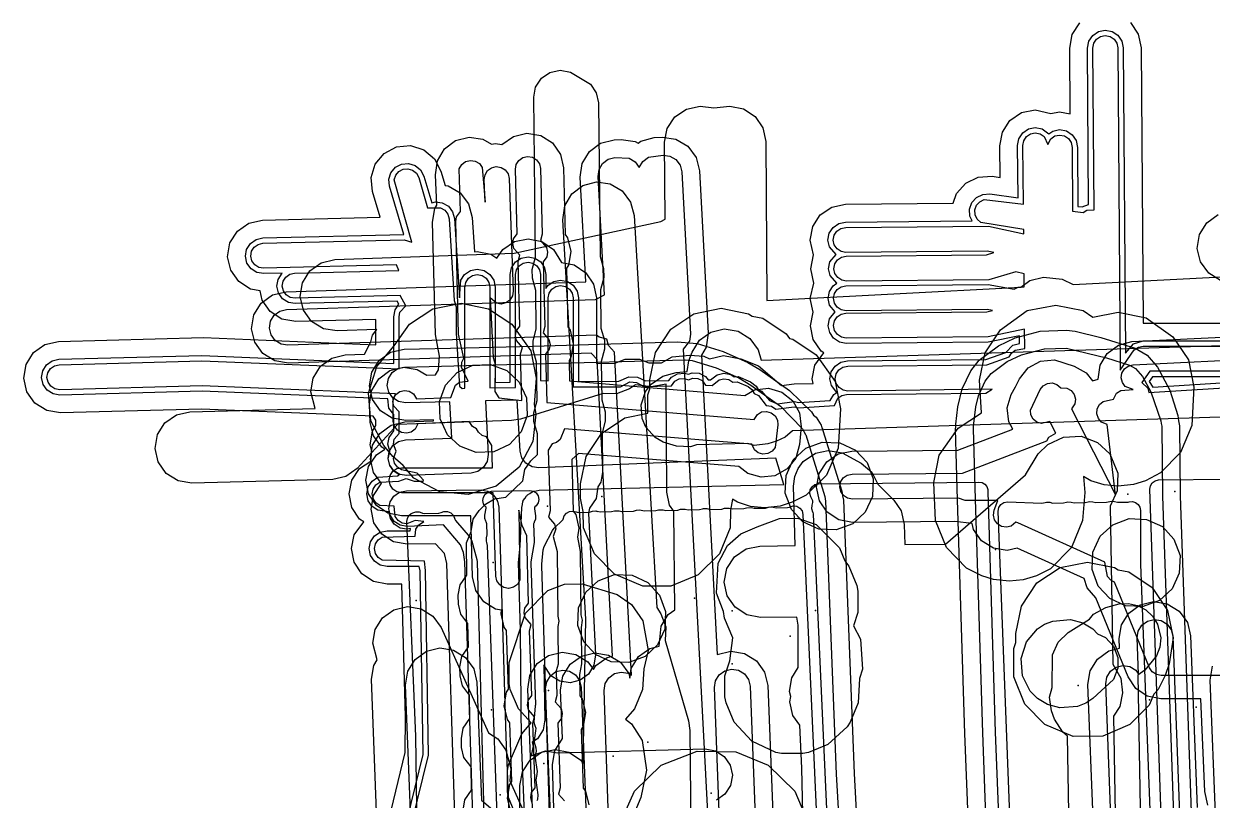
# Model space of a CAD drawing. Header units: metres. Extents: x 17722 to 17999, y 13535 to 15917.
# Drawn here: x 17744.7 to 17811.3, y 15079 to 15122.5 of the extents above; entities that cross this region are included whole.
import ezdxf

# ---------------------------------------------------------------- set-up
doc = ezdxf.new("R2010")
doc.units = ezdxf.units.M
for name, color, linetype in [('AI_GREENING_EXCLUSIONS', 1, 'Continuous'), ('AI_GREENING_LAWN', 82, 'Continuous'), ('AI_GREENING_REJECTED', 6, 'Continuous')]:
    doc.layers.add(name, color=color, linetype=linetype)

msp = doc.modelspace()

# ---------------------------------------------------------------- linework, layer by layer
at = {"layer": 'AI_GREENING_EXCLUSIONS'}
for points in [[(17806.673, 15122.58), (17807.111, 15121.934), (17807.269, 15121.17), (17807.379, 15105.746), (17815.292, 15105.747), (17816.057, 15105.595), (17816.706, 15105.162), (17817.141, 15104.509), (17817.718, 15104.624), (17823.406, 15104.624), (17823.095, 15112.563), (17823.217, 15113.334), (17823.625, 15114), (17824.256, 15114.458), (17824.674, 15114.559), (17824.501, 15115.256), (17824.223, 15115.3), (17823.558, 15115.707), (17823.099, 15116.339), (17822.917, 15117.097), (17820.812, 15170.692)], [(17765.251, 15078.457), (17766.046, 15081.701), (17766.055, 15083.689), (17765.846, 15091.118), (17765.024, 15091.118), (17764.259, 15091.27), (17763.61, 15091.704), (17763.176, 15092.353), (17763.024, 15093.118), (17763.176, 15093.884), (17763.724, 15094.609), (17763.48, 15094.772), (17763.046, 15095.421), (17762.894, 15096.186), (17763.046, 15096.951), (17763.48, 15097.6), (17764.112, 15098.023), (17764.163, 15098.562), (17764.078, 15098.927), (17764.205, 15099.697), (17764.396, 15100.004), (17764.396, 15100.308), (17764.238, 15100.539), (17754.654, 15100.934), (17746.725, 15100.72), (17745.955, 15100.852), (17745.295, 15101.267), (17744.844, 15101.904), (17744.671, 15102.665), (17744.803, 15103.434), (17745.219, 15104.095), (17745.856, 15104.546), (17746.617, 15104.719), (17754.75, 15104.933), (17764.396, 15104.536), (17764.396, 15105.955), (17759.907, 15105.841), (17759.138, 15105.973), (17758.478, 15106.39), (17758.028, 15107.028), (17757.908, 15107.56), (17757.373, 15107.653), (17756.713, 15108.069), (17756.263, 15108.707), (17756.091, 15109.468), (17756.224, 15110.237), (17756.641, 15110.897), (17757.279, 15111.347), (17758.04, 15111.518), (17764.636, 15111.686), (17764.207, 15113.127), (17764.135, 15113.904), (17764.366, 15114.65), (17764.865, 15115.25), (17765.555, 15115.614), (17766.332, 15115.686), (17767.078, 15115.455), (17767.678, 15114.957), (17768.042, 15114.266), (17768.282, 15113.458), (17768.444, 15113.436), (17769.119, 15113.045), (17769.593, 15112.424), (17769.793, 15111.67), (17769.916, 15109.731), (17770.077, 15109.763), (17770.842, 15109.611), (17771.182, 15109.384), (17771.513, 15109.879), (17772.162, 15110.313), (17772.927, 15110.465), (17773.692, 15110.313), (17774.341, 15109.879), (17774.791, 15109.15), (17775.515, 15109.006), (17776.164, 15108.572), (17776.598, 15107.923), (17776.75, 15107.158), (17776.75, 15103.491), (17777.788, 15103.503), (17778.367, 15103.724), (17779.159, 15103.724), (17779.687, 15103.524), (17780.4, 15103.532), (17780.999, 15103.861), (17781.984, 15103.951), (17782.763, 15103.903), (17783.082, 15103.747), (17783.874, 15103.935), (17784.844, 15103.743), (17785.837, 15103.357), (17787.119, 15102.244), (17787.838, 15102.353), (17788.892, 15102.356), (17788.837, 15102.618), (17788.982, 15103.385), (17789.486, 15104.09), (17789.342, 15104.184), (17788.902, 15104.829), (17788.743, 15105.592), (17788.894, 15106.368), (17788.736, 15107.125), (17788.942, 15107.985), (17788.762, 15108.78), (17788.922, 15109.57), (17788.726, 15110.389), (17788.871, 15111.156), (17789.298, 15111.808), (17789.943, 15112.248), (17790.707, 15112.407), (17796.736, 15112.464), (17796.926, 15113.005), (17797.445, 15113.587), (17798.148, 15113.926), (17798.927, 15113.97), (17799.366, 15113.909), (17799.35, 15115.681), (17799.495, 15116.448), (17799.922, 15117.101), (17800.567, 15117.541), (17801.331, 15117.7), (17802.209, 15117.482), (17802.696, 15117.582), (17803.295, 15117.467), (17803.269, 15121.142), (17803.416, 15121.908), (17803.845, 15122.56)], [(17766.152, 15077.934), (17767.049, 15081.591), (17766.879, 15091.876), (17766.826, 15092.118), (17765.024, 15092.118), (17764.642, 15092.194), (17764.317, 15092.411), (17764.1, 15092.736), (17764.024, 15093.118), (17764.1, 15093.501), (17764.317, 15093.825), (17764.642, 15094.042), (17765.024, 15094.118), (17766.321, 15094.118), (17766.346, 15094.244), (17766.141, 15094.201), (17765.757, 15094.272), (17765.43, 15094.484), (17765.209, 15094.805), (17765.128, 15095.186), (17764.511, 15095.262), (17764.187, 15095.479), (17763.97, 15095.803), (17763.894, 15096.186), (17763.97, 15096.569), (17764.187, 15096.893), (17764.511, 15097.11), (17765.603, 15097.186), (17765.708, 15097.258), (17765.399, 15097.454), (17765.174, 15097.773), (17765.088, 15098.153), (17765.174, 15098.569), (17765.077, 15098.96), (17765.141, 15099.345), (17765.396, 15099.711), (17765.396, 15100.624), (17765.125, 15100.978), (17765.072, 15101.505), (17754.661, 15101.934), (17746.698, 15101.72), (17746.313, 15101.785), (17745.983, 15101.993), (17745.757, 15102.312), (17745.671, 15102.692), (17745.737, 15103.077), (17745.945, 15103.407), (17746.263, 15103.632), (17746.644, 15103.719), (17754.641, 15103.935), (17765.396, 15103.494), (17765.396, 15106.1), (17765.472, 15106.483), (17765.686, 15106.804), (17765.587, 15106.985), (17759.881, 15106.84), (17759.497, 15106.907), (17759.167, 15107.115), (17758.942, 15107.434), (17758.856, 15107.815), (17758.923, 15108.199), (17759.155, 15108.546), (17758.116, 15108.519), (17757.732, 15108.586), (17757.402, 15108.794), (17757.177, 15109.113), (17757.091, 15109.494), (17757.157, 15109.878), (17757.366, 15110.208), (17757.685, 15110.433), (17758.065, 15110.519), (17765.966, 15110.719), (17765.166, 15113.412), (17765.13, 15113.801), (17765.245, 15114.173), (17765.495, 15114.473), (17765.84, 15114.655), (17766.228, 15114.691), (17766.601, 15114.576), (17766.901, 15114.327), (17767.083, 15113.982), (17767.527, 15112.487), (17767.734, 15112.542), (17768.121, 15112.49), (17768.458, 15112.294), (17768.695, 15111.984), (17768.795, 15111.607), (17769.077, 15107.158), (17769.153, 15108.146), (17769.37, 15108.47), (17769.694, 15108.687), (17770.077, 15108.763), (17770.46, 15108.687), (17770.784, 15108.47), (17771.001, 15108.146), (17771.077, 15107.763), (17771.077, 15102.428), (17771.927, 15102.437), (17771.927, 15108.465), (17772.003, 15108.848), (17772.22, 15109.172), (17772.544, 15109.389), (17772.927, 15109.465), (17773.31, 15109.389), (17773.634, 15109.172), (17773.851, 15108.848), (17773.927, 15108.465), (17773.927, 15107.691), (17774.043, 15107.865), (17774.367, 15108.082), (17774.75, 15108.158), (17775.133, 15108.082), (17775.457, 15107.865), (17775.674, 15107.541), (17775.75, 15107.158), (17775.75, 15102.48), (17778.011, 15102.504), (17778.565, 15102.744), (17779.058, 15102.724), (17779.497, 15102.521), (17780.811, 15102.537), (17780.958, 15102.72), (17781.3, 15102.908), (17781.688, 15102.95), (17781.905, 15102.887), (17782.117, 15102.96), (17782.507, 15102.936), (17782.857, 15102.765), (17783.022, 15102.578), (17783.147, 15102.567), (17783.512, 15102.851), (17783.893, 15102.935), (17784.278, 15102.866), (17784.468, 15102.744), (17784.692, 15102.754), (17785.388, 15102.464), (17785.695, 15102.224), (17785.807, 15102.028), (17786.01, 15101.932), (17786.457, 15101.408), (17786.893, 15101.228), (17787.838, 15101.353), (17788.088, 15101.304), (17789.84, 15101.414), (17790.057, 15101.757), (17790.221, 15101.868), (17789.917, 15102.246), (17789.837, 15102.628), (17789.91, 15103.011), (17790.124, 15103.338), (17790.446, 15103.557), (17790.828, 15103.637), (17798.566, 15103.71), (17799.682, 15104.108), (17800.081, 15104.509), (17800.452, 15104.611), (17800.448, 15105.041), (17798.709, 15104.686), (17790.752, 15104.611), (17790.369, 15104.684), (17790.042, 15104.898), (17789.823, 15105.22), (17789.743, 15105.602), (17789.815, 15105.985), (17790.121, 15106.374), (17789.816, 15106.753), (17789.736, 15107.135), (17789.808, 15107.518), (17790.022, 15107.844), (17790.221, 15107.98), (17789.841, 15108.407), (17789.762, 15108.789), (17789.834, 15109.172), (17790.183, 15109.591), (17789.805, 15110.016), (17789.726, 15110.398), (17789.798, 15110.782), (17790.012, 15111.108), (17790.334, 15111.328), (17790.716, 15111.407), (17797.808, 15111.474), (17797.68, 15111.74), (17797.658, 15112.129), (17797.787, 15112.497), (17798.047, 15112.789), (17798.398, 15112.958), (17798.788, 15112.98), (17800.377, 15112.756), (17800.35, 15115.691), (17800.422, 15116.074), (17800.636, 15116.401), (17800.958, 15116.62), (17801.34, 15116.7), (17801.724, 15116.627), (17802.094, 15116.35), (17802.32, 15116.503), (17802.702, 15116.582), (17803.086, 15116.508), (17803.411, 15116.294), (17803.63, 15115.971), (17803.709, 15115.588), (17803.73, 15112.284), (17803.963, 15112.252), (17804.331, 15112.39), (17804.269, 15121.149), (17804.342, 15121.532), (17804.557, 15121.858), (17804.88, 15122.077), (17805.262, 15122.156), (17805.645, 15122.083), (17805.971, 15121.868), (17806.19, 15121.545), (17806.269, 15121.163), (17806.39, 15104.069), (17806.842, 15104.588), (17807.384, 15104.747), (17815.292, 15104.747)], [(17766.418, 15077.76), (17767.35, 15081.557), (17767.179, 15091.883), (17767.118, 15092.418), (17764.756, 15092.471), (17764.529, 15092.623), (17764.377, 15092.85), (17764.324, 15093.118), (17764.377, 15093.386), (17764.529, 15093.613), (17764.756, 15093.765), (17766.608, 15093.818), (17766.636, 15094.198), (17766.786, 15094.427), (17767.08, 15094.637), (17766.599, 15094.692), (17766.137, 15094.501), (17765.868, 15094.55), (17765.639, 15094.699), (17765.484, 15094.924), (17765.424, 15095.486), (17764.626, 15095.539), (17764.399, 15095.691), (17764.247, 15095.918), (17764.194, 15096.186), (17764.247, 15096.454), (17764.399, 15096.681), (17764.626, 15096.833), (17765.686, 15096.886), (17766.103, 15097.045), (17766.54, 15096.886), (17767.056, 15096.886), (17767.066, 15096.955), (17766.705, 15097.348), (17765.836, 15097.525), (17765.606, 15097.671), (17765.448, 15097.895), (17765.388, 15098.161), (17765.529, 15098.579), (17765.377, 15098.97), (17765.422, 15099.239), (17765.707, 15099.573), (17765.696, 15100.779), (17765.401, 15101.096), (17765.345, 15101.363), (17765.497, 15101.788), (17754.663, 15102.235), (17746.69, 15102.019), (17746.42, 15102.066), (17746.189, 15102.211), (17746.031, 15102.434), (17745.971, 15102.7), (17746.017, 15102.97), (17746.163, 15103.201), (17746.385, 15103.358), (17746.652, 15103.419), (17754.649, 15103.635), (17765.696, 15103.181), (17765.696, 15106.1), (17765.749, 15106.368), (17766.078, 15106.713), (17765.762, 15107.29), (17759.874, 15107.14), (17759.605, 15107.187), (17759.374, 15107.333), (17759.216, 15107.556), (17759.156, 15107.822), (17759.203, 15108.091), (17759.349, 15108.322), (17759.572, 15108.48), (17759.838, 15108.54), (17765.693, 15108.688), (17765.552, 15109.008), (17758.109, 15108.819), (17757.839, 15108.866), (17757.609, 15109.012), (17757.451, 15109.235), (17757.391, 15109.501), (17757.437, 15109.77), (17757.583, 15110.001), (17757.807, 15110.159), (17758.073, 15110.219), (17765.988, 15110.42), (17766.411, 15110.274), (17765.428, 15113.769), (17765.509, 15114.03), (17765.684, 15114.24), (17765.925, 15114.368), (17766.197, 15114.393), (17766.458, 15114.312), (17766.668, 15114.138), (17766.796, 15113.896), (17767.298, 15112.205), (17768.024, 15112.206), (17768.26, 15112.069), (17768.426, 15111.852), (17768.496, 15111.588), (17768.786, 15107.015), (17768.901, 15106.654), (17768.901, 15105.187), (17769.077, 15102.21), (17769.227, 15102.086), (17769.377, 15102.109), (17769.377, 15107.763), (17769.43, 15108.031), (17769.582, 15108.258), (17769.809, 15108.41), (17770.077, 15108.463), (17770.345, 15108.41), (17770.572, 15108.258), (17770.724, 15108.031), (17770.777, 15107.763), (17770.777, 15102.124), (17772.227, 15102.141), (17772.227, 15108.465), (17772.28, 15108.733), (17772.432, 15108.96), (17772.659, 15109.112), (17772.927, 15109.165), (17773.195, 15109.112), (17773.422, 15108.96), (17773.574, 15108.733), (17773.627, 15108.465), (17773.627, 15102.535), (17774.05, 15102.507), (17774.05, 15107.158), (17774.103, 15107.426), (17774.255, 15107.653), (17774.482, 15107.805), (17774.75, 15107.858), (17775.018, 15107.805), (17775.245, 15107.653), (17775.397, 15107.426), (17775.45, 15107.158), (17775.45, 15102.177), (17778.11, 15102.186), (17778.625, 15102.45), (17778.999, 15102.43), (17779.402, 15102.2), (17780.969, 15102.239), (17781.151, 15102.49), (17781.391, 15102.622), (17781.662, 15102.652), (17781.912, 15102.579), (17782.158, 15102.663), (17782.43, 15102.646), (17782.676, 15102.526), (17782.872, 15102.275), (17783.236, 15102.252), (17783.633, 15102.576), (17783.899, 15102.635), (17784.168, 15102.587), (17784.388, 15102.446), (17784.647, 15102.458), (17785.253, 15102.196), (17785.468, 15102.028), (17785.597, 15101.801), (17785.831, 15101.691), (17786.268, 15101.135), (17786.554, 15101.093), (17786.804, 15100.922), (17787.838, 15101.053), (17788.09, 15101.003), (17790.086, 15101.129), (17790.271, 15101.547), (17790.497, 15101.7), (17790.764, 15101.756), (17798.571, 15101.829), (17798.925, 15102.044), (17790.844, 15101.937), (17790.575, 15101.988), (17790.347, 15102.138), (17790.193, 15102.363), (17790.137, 15102.631), (17790.188, 15102.899), (17790.338, 15103.127), (17790.563, 15103.281), (17790.831, 15103.337), (17798.619, 15103.41), (17799.879, 15103.86), (17800, 15104.073), (17800.216, 15104.24), (17800.755, 15104.333), (17800.745, 15105.412), (17798.706, 15104.986), (17790.749, 15104.911), (17790.481, 15104.962), (17790.253, 15105.112), (17790.099, 15105.337), (17790.043, 15105.605), (17790.094, 15105.873), (17790.243, 15106.102), (17790.469, 15106.255), (17790.736, 15106.311), (17798.621, 15106.385), (17798.952, 15106.457), (17798.636, 15106.518), (17790.742, 15106.444), (17790.474, 15106.495), (17790.246, 15106.644), (17790.092, 15106.87), (17790.036, 15107.137), (17790.087, 15107.406), (17790.236, 15107.634), (17790.462, 15107.788), (17790.729, 15107.844), (17798.693, 15107.919), (17800.163, 15107.648), (17800.375, 15107.769), (17800.723, 15107.783), (17800.716, 15108.507), (17800.245, 15108.61), (17798.732, 15108.173), (17790.768, 15108.099), (17790.5, 15108.149), (17790.271, 15108.299), (17790.117, 15108.525), (17790.062, 15108.792), (17790.112, 15109.06), (17790.262, 15109.289), (17790.488, 15109.443), (17790.755, 15109.498), (17798.616, 15109.572), (17799.023, 15109.698), (17798.65, 15109.782), (17790.732, 15109.708), (17790.464, 15109.758), (17790.235, 15109.908), (17790.081, 15110.134), (17790.026, 15110.401), (17790.076, 15110.669), (17790.226, 15110.898), (17790.452, 15111.052), (17790.719, 15111.108), (17798.719, 15111.183), (17800.695, 15110.755), (17800.693, 15110.995), (17798.293, 15111.387), (17798.089, 15111.569), (17797.971, 15111.815), (17797.955, 15112.087), (17798.046, 15112.345), (17798.227, 15112.549), (17798.473, 15112.668), (17800.68, 15112.411), (17800.65, 15115.694), (17800.7, 15115.962), (17800.85, 15116.19), (17801.076, 15116.344), (17801.343, 15116.4), (17801.611, 15116.349), (17801.84, 15116.2), (17802.041, 15115.746), (17802.211, 15116.074), (17802.437, 15116.227), (17802.704, 15116.282), (17802.973, 15116.23), (17803.201, 15116.08), (17803.354, 15115.854), (17803.409, 15115.587), (17803.432, 15112.024), (17804.023, 15111.94), (17804.228, 15112.072), (17804.633, 15112.091), (17804.569, 15121.151), (17804.62, 15121.419), (17804.771, 15121.647), (17804.997, 15121.801), (17805.264, 15121.856), (17805.532, 15121.805), (17805.76, 15121.654), (17805.914, 15121.428), (17805.969, 15121.161), (17806.097, 15103.118), (17806.889, 15104.242), (17807.116, 15104.394), (17807.384, 15104.447), (17815.292, 15104.447)], [(17769.281, 15078.471), (17769.383, 15079.047), (17769.757, 15079.582), (17769.728, 15080.894), (17769.331, 15081.413), (17769.204, 15081.984), (17769.193, 15082.484), (17769.295, 15083.061), (17769.669, 15083.596), (17769.64, 15084.908), (17769.243, 15085.426), (17769.116, 15085.998), (17769.105, 15086.498), (17769.207, 15087.074), (17769.581, 15087.61), (17769.552, 15088.921), (17769.155, 15089.44), (17769.028, 15090.011), (17769.017, 15090.511), (17769.119, 15091.088), (17769.493, 15091.623), (17769.474, 15093.446), (17769.74, 15094.077), (17769.845, 15094.776), (17770.18, 15095.255), (17770.542, 15095.601), (17771.035, 15095.915), (17771.683, 15096.001), (17772.631, 15096.909), (17772.745, 15097.552), (17773.08, 15098.031), (17773.462, 15098.39), (17773.449, 15099.545), (17773.253, 15100.228), (17773.247, 15100.728), (17773.428, 15101.416), (17773.405, 15103.56), (17773.209, 15104.243), (17773.203, 15104.743), (17773.384, 15105.43), (17773.361, 15107.574), (17773.165, 15108.257), (17773.159, 15108.757), (17773.34, 15109.444), (17773.242, 15118.393), (17773.349, 15118.968), (17773.669, 15119.459), (17774.152, 15119.789), (17774.725, 15119.909), (17775.3, 15119.802), (17776.415, 15119.136), (17776.745, 15118.653), (17776.866, 15118.08), (17776.961, 15109.487), (17777.159, 15108.801), (17777.165, 15108.301), (17776.982, 15107.611), (17777.006, 15105.472), (17777.203, 15104.786), (17777.209, 15104.286), (17777.026, 15103.597), (17777.05, 15101.457), (17777.247, 15100.772), (17777.252, 15100.272), (17777.071, 15099.584), (17777.095, 15097.395), (17776.992, 15096.832), (17776.824, 15096.569), (17776.74, 15095.932), (17776.37, 15095.379), (17776.308, 15095.108), (17776.7, 15087.175), (17776.614, 15086.596), (17776.314, 15086.094), (17775.844, 15085.745), (17775.276, 15085.603), (17774.697, 15085.689), (17774.195, 15085.989), (17773.809, 15086.607), (17773.866, 15083.536), (17773.762, 15082.96), (17773.446, 15082.468), (17773.16, 15082.269), (17773.203, 15082.072), (17773.104, 15081.507), (17773.91, 15081.796), (17774.567, 15081.689), (17782.847, 15081.897), (17783.423, 15081.794), (17783.916, 15081.478), (17784.25, 15080.998), (17784.375, 15080.426), (17784.272, 15079.85), (17783.957, 15079.357), (17783.477, 15079.023)], [(17774.463, 15075.484), (17774.292, 15081.03), (17774.42, 15081.8), (17774.851, 15082.474), (17774.746, 15085.206), (17774.869, 15085.976), (17775.278, 15086.641), (17775.909, 15087.1), (17776.668, 15087.281), (17777.439, 15087.158), (17778.104, 15086.75), (17778.562, 15086.118), (17778.622, 15085.869), (17778.707, 15086.402), (17779.115, 15087.067), (17779.747, 15087.525), (17780.264, 15087.649), (17780.373, 15088.771), (17780.781, 15089.436), (17781.14, 15089.696), (17781.091, 15095.21), (17780.855, 15095.557), (17780.699, 15096.283), (17780.659, 15102.324), (17779.819, 15102.179), (17778.951, 15102.299), (17778.601, 15102.074), (17777.875, 15101.789), (17777.123, 15101.802), (17772.509, 15100.376), (17771.989, 15100.288), (17765.602, 15100.063), (17763.343, 15097.604), (17762.706, 15097.154), (17761.979, 15096.984), (17754.082, 15096.783), (17753.313, 15096.916), (17752.653, 15097.333), (17752.204, 15097.97), (17752.032, 15098.732), (17752.165, 15099.501), (17752.582, 15100.16), (17753.219, 15100.61), (17753.98, 15100.782), (17760.995, 15100.96), (17760.753, 15101.893), (17760.879, 15102.663), (17761.289, 15103.327), (17761.922, 15103.783), (17762.682, 15103.962), (17763.761, 15104), (17764.112, 15104.692), (17764.215, 15105.074), (17764.456, 15105.387), (17762.232, 15105.309), (17761.462, 15105.434), (17760.798, 15105.844), (17760.342, 15106.477), (17760.163, 15107.237), (17760.288, 15108.007), (17760.699, 15108.671), (17761.332, 15109.127), (17762.091, 15109.306), (17772.151, 15109.661), (17780.371, 15111.44), (17780.598, 15111.573), (17780.57, 15115.876), (17780.717, 15116.642), (17781.147, 15117.294), (17781.793, 15117.732), (17782.557, 15117.889), (17783.34, 15117.805), (17784.226, 15117.9), (17784.992, 15117.753), (17785.644, 15117.323), (17786.082, 15116.677), (17786.239, 15115.913), (17786.297, 15107.019), (17800.538, 15107.754), (17801.036, 15108.126), (17801.792, 15108.317), (17802.843, 15108.204), (17803.468, 15107.905), (17819.792, 15108.748)], [(17771.957, 15078.377), (17771.778, 15079.136), (17771.903, 15079.906), (17772.009, 15080.079), (17771.905, 15083.362), (17771.773, 15083.545), (17771.593, 15084.304), (17771.718, 15085.074), (17771.825, 15085.247), (17771.72, 15088.53), (17771.589, 15088.712), (17771.409, 15089.472), (17771.441, 15089.664), (17771.104, 15089.721), (17770.443, 15090.135), (17769.99, 15090.771), (17769.815, 15091.531), (17769.714, 15094.951), (17765.841, 15094.951), (17765.076, 15095.103), (17764.427, 15095.537), (17763.993, 15096.185), (17763.841, 15096.951), (17763.993, 15097.716), (17764.427, 15098.365), (17764.909, 15098.687), (17764.725, 15098.799), (17764.263, 15099.428), (17764.077, 15100.185), (17764.033, 15101.184), (17764.151, 15101.956), (17764.555, 15102.623), (17765.184, 15103.085), (17765.942, 15103.271), (17766.713, 15103.153), (17767.249, 15102.829), (17767.732, 15102.85), (17767.905, 15103.132), (17767.967, 15103.898), (17767.73, 15105.102), (17767.571, 15111.403), (17767.704, 15112.172), (17767.82, 15112.355), (17767.731, 15114.059), (17767.843, 15114.831), (17768.242, 15115.501), (17768.867, 15115.968), (17769.624, 15116.16), (17770.396, 15116.048), (17770.878, 15115.761), (17771.098, 15115.813), (17771.464, 15115.754), (17772.102, 15116.207), (17772.863, 15116.381), (17773.632, 15116.25), (17774.293, 15115.835), (17774.744, 15115.198), (17774.918, 15114.437), (17775.009, 15110.705), (17775.14, 15110.521), (17775.313, 15109.76), (17775.182, 15108.991), (17775.074, 15108.819), (17775.153, 15105.536), (17775.284, 15105.352), (17775.457, 15104.591), (17775.326, 15103.822), (17775.218, 15103.65), (17775.25, 15102.507), (17785.066, 15101.702), (17785.613, 15102.006), (17786.388, 15102.096), (17787.139, 15101.881), (17787.75, 15101.396), (17788.129, 15100.714), (17788.218, 15099.939), (17788.136, 15098.942), (17787.922, 15098.192), (17787.437, 15097.581), (17786.755, 15097.202), (17785.98, 15097.112), (17785.229, 15097.327), (17784.739, 15097.716), (17775.757, 15098.452), (17775.373, 15098.108), (17775.46, 15095.214), (17775.592, 15095.031), (17775.771, 15094.271), (17775.69, 15093.768), (17775.85, 15092.964), (17775.884, 15089.405), (17775.955, 15089.103), (17775.891, 15088.705), (17775.91, 15086.662), (17775.798, 15086.069), (17775.828, 15084.878), (17775.96, 15084.695), (17776.139, 15083.936), (17776.015, 15083.165), (17775.908, 15082.993), (17776.013, 15079.71), (17776.144, 15079.527), (17776.324, 15078.768)], [(17773.222, 15077.175), (17772.908, 15085.24), (17773.03, 15086.011), (17773.439, 15086.676), (17774.07, 15087.134), (17774.829, 15087.316), (17775.6, 15087.193), (17776.265, 15086.785), (17776.581, 15086.349), (17776.718, 15086.57), (17777.351, 15087.026), (17777.66, 15087.099), (17776.789, 15103.711), (17776.46, 15104.069), (17759.506, 15103.508), (17758.735, 15103.633), (17758.072, 15104.043), (17757.616, 15104.676), (17757.436, 15105.436), (17757.562, 15106.206), (17757.972, 15106.87), (17758.605, 15107.326), (17759.365, 15107.505), (17776.159, 15108.063), (17775.849, 15113.914), (17775.96, 15114.687), (17776.359, 15115.358), (17776.984, 15115.825), (17777.74, 15116.018), (17778.147, 15116.04), (17778.919, 15115.928), (17779.084, 15115.829), (17779.238, 15115.944), (17779.994, 15116.136), (17780.432, 15116.16), (17781.204, 15116.049), (17781.875, 15115.65), (17782.343, 15115.025), (17782.535, 15114.269), (17783.017, 15105.177), (17782.905, 15104.404), (17782.634, 15103.948), (17783.514, 15087.178), (17784.286, 15087.369), (17785.056, 15087.247), (17785.721, 15086.838), (17786.179, 15086.207), (17786.361, 15085.448), (17786.654, 15077.824)], [(17777.43, 15078.012), (17777.181, 15085.171), (17777.243, 15085.556), (17777.449, 15085.888), (17777.765, 15086.116), (17778.145, 15086.205), (17778.53, 15086.143), (17778.717, 15086.027), (17777.769, 15104.119), (17777.425, 15104.497), (17777.334, 15104.854), (17776.902, 15104.96), (17776.759, 15105.077), (17759.47, 15104.507), (17759.085, 15104.57), (17758.753, 15104.775), (17758.525, 15105.091), (17758.436, 15105.471), (17758.498, 15105.856), (17758.704, 15106.188), (17759.02, 15106.416), (17759.4, 15106.506), (17776.707, 15107.077), (17777.199, 15107.328), (17776.847, 15113.967), (17776.903, 15114.354), (17777.102, 15114.689), (17777.415, 15114.923), (17777.793, 15115.019), (17778.585, 15114.985), (17778.92, 15114.785), (17779.155, 15114.467), (17779.355, 15114.808), (17779.668, 15115.042), (17780.485, 15115.162), (17780.871, 15115.106), (17781.207, 15114.906), (17781.44, 15114.594), (17781.536, 15114.216), (17782.018, 15105.124), (17781.962, 15104.737), (17781.615, 15104.291), (17783.106, 15075.854)], [(17773.14, 15078.917), (17773.077, 15079.182), (17773.121, 15079.452), (17773.323, 15079.727), (17773.194, 15083.345), (17773.29, 15083.7), (17772.955, 15084.084), (17772.893, 15084.35), (17772.936, 15084.62), (17773.138, 15084.894), (17773.009, 15088.513), (17773.106, 15088.868), (17772.771, 15089.252), (17772.708, 15089.518), (17772.752, 15089.788), (17772.954, 15090.062), (17772.849, 15093.825), (17772.587, 15094.42), (17772.406, 15095.274), (17772.469, 15091.342), (17772.324, 15091.111), (17772.101, 15090.952), (17771.835, 15090.891), (17771.566, 15090.936), (17771.334, 15091.081), (17771.176, 15091.304), (17771.115, 15091.57), (17770.976, 15096.251), (17765.841, 15096.251), (17765.573, 15096.304), (17765.346, 15096.456), (17765.194, 15096.683), (17765.141, 15096.951), (17765.194, 15097.219), (17765.346, 15097.446), (17765.573, 15097.597), (17765.841, 15097.651), (17770.935, 15097.651), (17770.898, 15098.894), (17770.588, 15099.385), (17770.354, 15099.457), (17770.144, 15099.631), (17770.036, 15099.835), (17769.815, 15099.957), (17769.627, 15100.232), (17766.744, 15100.104), (17766.592, 15099.802), (17766.372, 15099.64), (17766.106, 15099.575), (17765.836, 15099.616), (17765.603, 15099.758), (17765.441, 15099.978), (17765.376, 15100.243), (17765.373, 15101.512), (17765.514, 15101.746), (17765.734, 15101.908), (17766, 15101.973), (17766.27, 15101.931), (17766.503, 15101.79), (17766.681, 15101.502), (17768.594, 15101.588), (17768.867, 15102.268), (17769.08, 15102.438), (17769.567, 15102.489), (17769.192, 15103.287), (17769.217, 15103.559), (17769.33, 15103.776), (17769.029, 15105.135), (17768.871, 15111.436), (17768.917, 15111.705), (17769.141, 15111.99), (17769.068, 15114.397), (17769.208, 15114.631), (17769.427, 15114.795), (17769.691, 15114.862), (17769.962, 15114.823), (17770.196, 15114.683), (17770.36, 15114.464), (17770.515, 15112.519), (17770.47, 15113.789), (17770.513, 15114.059), (17770.657, 15114.291), (17770.878, 15114.451), (17771.144, 15114.514), (17771.414, 15114.47), (17771.646, 15114.327), (17771.806, 15114.105), (17771.869, 15113.839), (17772.093, 15107.54), (17772.05, 15107.271), (17771.906, 15107.038), (17771.684, 15106.879), (17771.419, 15106.816), (17771.149, 15106.859), (17770.795, 15107.172), (17770.97, 15103.819), (17771.075, 15103.445), (17771.069, 15101.919), (17771.295, 15101.568), (17772.579, 15101.422), (17772.507, 15104.024), (17772.606, 15104.378), (17772.274, 15104.765), (17772.214, 15105.031), (17772.259, 15105.3), (17772.464, 15105.573), (17772.363, 15109.193), (17772.462, 15109.547), (17772.13, 15109.934), (17772.07, 15110.2), (17772.116, 15110.469), (17772.32, 15110.742), (17772.219, 15114.362), (17772.265, 15114.631), (17772.41, 15114.862), (17772.633, 15115.02), (17772.899, 15115.081), (17773.168, 15115.035), (17773.4, 15114.89), (17773.558, 15114.667), (17773.618, 15114.401), (17773.721, 15110.731), (17773.621, 15110.377), (17773.953, 15109.99), (17774.014, 15109.724), (17773.968, 15109.455), (17773.764, 15109.182), (17773.864, 15105.562), (17773.765, 15105.208), (17774.097, 15104.821), (17774.158, 15104.555), (17774.112, 15104.286), (17773.908, 15104.013), (17773.983, 15101.306), (17785.583, 15100.356), (17785.772, 15100.636), (17786.011, 15100.769), (17786.282, 15100.8), (17786.545, 15100.725), (17786.759, 15100.555), (17786.891, 15100.316), (17786.923, 15100.045), (17786.766, 15098.786), (17786.596, 15098.572), (17786.357, 15098.439), (17786.086, 15098.408), (17785.823, 15098.483), (17785.609, 15098.653), (17785.469, 15098.96), (17774.966, 15099.821), (17774.726, 15099.225), (17774.514, 15099.053), (17774.28, 15098.984), (17774.057, 15098.636), (17774.171, 15095.23), (17774.075, 15094.875), (17774.409, 15094.491), (17774.472, 15094.225), (17774.324, 15093.787), (17774.55, 15092.952), (17774.585, 15089.335), (17774.656, 15089.057), (17774.59, 15088.752), (17774.61, 15086.649), (17774.49, 15086.275), (17774.539, 15084.894), (17774.443, 15084.539), (17774.777, 15084.155), (17774.84, 15083.889), (17774.797, 15083.62), (17774.594, 15083.345), (17774.724, 15079.726), (17774.627, 15079.372), (17774.962, 15078.987)], [(17766.353, 15077.931), (17766.062, 15085.478), (17766.185, 15086.249), (17766.593, 15086.914), (17767.225, 15087.372), (17767.984, 15087.553), (17768.754, 15087.431), (17769.419, 15087.022), (17769.878, 15086.391), (17770.059, 15085.632), (17770.313, 15079.033), (17772.476, 15077.176), (17772.458, 15079.857), (17772.604, 15080.624), (17773.033, 15081.276), (17773.679, 15081.714), (17774.443, 15081.872), (17775.21, 15081.725), (17775.862, 15081.296), (17776.005, 15081.085), (17776.169, 15089.165), (17774.871, 15111.539), (17774.978, 15112.312), (17775.374, 15112.984), (17775.996, 15113.455), (17776.752, 15113.651), (17777.525, 15113.544), (17778.197, 15113.148), (17778.668, 15112.526), (17778.864, 15111.77), (17780.137, 15089.824), (17780.362, 15089.459), (17780.635, 15088.728), (17780.608, 15087.976), (17781.916, 15083.466), (17781.996, 15082.926), (17782.062, 15075.45)], [(17811.721, 15108.132), (17811.057, 15108.541), (17810.599, 15109.173), (17810.417, 15109.932), (17810.54, 15110.702), (17810.949, 15111.367), (17811.58, 15111.825)], [(17826.329, 15100.949), (17787.735, 15099.721), (17787.324, 15099.364), (17786.851, 15099.143), (17786.359, 15098.986), (17785.583, 15098.899), (17785.233, 15099), (17782.363, 15098.929), (17782.02, 15098.811), (17781.241, 15098.858), (17780.49, 15099.074), (17780.038, 15099.332), (17779.521, 15099.917), (17779.319, 15100.398), (17779.264, 15101.176), (17779.511, 15101.916), (17779.828, 15102.333), (17779.828, 15102.333), (17780.475, 15102.769), (17781.22, 15102.99), (17781.836, 15103.033), (17781.935, 15103.639), (17782.116, 15104.124), (17782.527, 15104.788), (17783.161, 15105.244), (17783.92, 15105.422), (17784.691, 15105.296), (17785.354, 15104.886), (17785.81, 15104.252), (17785.977, 15103.667), (17827.645, 15104.992)], [(17826.329, 15100.949), (17787.735, 15099.721), (17787.324, 15099.364), (17786.851, 15099.143), (17786.359, 15098.986), (17785.583, 15098.899), (17785.233, 15099), (17782.363, 15098.929), (17782.02, 15098.811), (17781.241, 15098.858), (17780.49, 15099.074), (17780.038, 15099.332), (17779.521, 15099.917), (17779.319, 15100.398), (17779.264, 15101.176), (17779.511, 15101.916), (17779.828, 15102.333), (17779.828, 15102.333), (17780.475, 15102.769), (17781.22, 15102.99), (17781.836, 15103.033), (17781.935, 15103.639), (17782.116, 15104.124), (17782.527, 15104.788), (17783.161, 15105.244), (17783.92, 15105.422), (17784.691, 15105.296), (17785.354, 15104.886), (17785.81, 15104.252), (17785.977, 15103.667), (17827.645, 15104.992)], [(17811.015, 15078.753), (17810.832, 15079.511), (17810.622, 15084.705), (17808.38, 15084.705), (17807.616, 15084.862), (17806.976, 15085.291), (17806.543, 15085.94), (17804.741, 15090.356), (17804.253, 15090.928), (17804.084, 15091.452), (17800.32, 15093.15), (17799.769, 15093.02), (17798.999, 15093.144), (17798.335, 15093.554), (17797.878, 15094.186), (17797.799, 15094.519), (17796.82, 15094.637), (17791.104, 15094.583), (17791.104, 15094.583), (17790.337, 15094.728), (17789.684, 15095.156), (17789.245, 15095.801), (17789.085, 15096.564), (17789.23, 15097.331), (17789.658, 15097.984), (17790.303, 15098.424), (17791.066, 15098.583), (17797.011, 15098.639), (17800.074, 15099.811), (17799.852, 15100.22), (17799.77, 15100.996), (17799.991, 15101.744), (17800.224, 15102.187), (17800.456, 15102.629), (17800.947, 15103.236), (17801.633, 15103.608), (17802.409, 15103.69), (17803.513, 15103.34), (17804.195, 15102.959), (17804.548, 15102.512), (17804.856, 15102.613), (17804.969, 15103.383), (17805.37, 15104.053), (17805.996, 15104.519), (17806.752, 15104.709), (17814.527, 15105.087)], [(17797.599, 15077.584), (17797.395, 15082.763), (17796.992, 15095.857), (17796.992, 15095.858), (17796.992, 15095.859), (17796.874, 15099.802), (17796.898, 15099.944), (17796.886, 15100.087), (17796.996, 15101.063), (17797.24, 15102.07), (17797.722, 15103.081), (17798.201, 15103.663), (17799.288, 15104.482), (17800.211, 15104.914), (17801.621, 15105.288), (17803.088, 15105.349), (17803.581, 15105.291), (17805.021, 15104.937), (17806.931, 15104.338), (17807.612, 15103.956), (17808.191, 15103.275), (17808.87, 15101.986), (17809.332, 15100.58), (17809.366, 15100.282), (17809.427, 15099.988), (17809.463, 15096.072), (17810.228, 15074.067)], [(17768.843, 15077.572), (17768.381, 15092.29), (17768.247, 15092.843), (17767.733, 15093.39), (17766.159, 15093.363), (17765.392, 15093.502), (17764.735, 15093.925), (17764.291, 15094.566), (17764.126, 15095.329), (17764.265, 15096.097), (17764.687, 15096.753), (17764.71, 15096.769), (17764.27, 15097.376), (17764.089, 15098.135), (17764.212, 15098.906), (17764.62, 15099.571), (17765.252, 15100.029), (17766.011, 15100.21), (17767.622, 15100.272), (17767.618, 15100.323), (17766.083, 15100.284), (17765.314, 15100.417), (17764.654, 15100.834), (17764.205, 15101.472), (17764.033, 15102.233), (17764.166, 15103.002), (17764.584, 15103.662), (17765.221, 15104.111), (17765.983, 15104.283), (17769.44, 15104.369), (17769.443, 15104.369), (17773.208, 15104.46), (17781.275, 15104.695), (17782.393, 15104.61), (17783.852, 15104.161), (17785.245, 15103.538), (17785.918, 15103.143), (17787.578, 15101.965), (17788.797, 15100.777), (17788.924, 15100.583), (17789.061, 15100.473), (17789.339, 15100.032), (17789.388, 15099.876), (17789.42, 15099.827), (17789.431, 15099.74), (17790.505, 15096.336), (17790.532, 15096.076), (17790.593, 15095.822), (17791.191, 15080.531), (17791.319, 15078.076)], [(17798.598, 15077.62), (17798.394, 15082.799), (17797.991, 15095.888), (17797.992, 15095.889), (17797.991, 15095.889), (17797.873, 15099.832), (17797.885, 15099.903), (17797.879, 15099.975), (17798.007, 15101.052), (17798.162, 15101.683), (17798.532, 15102.495), (17798.865, 15102.916), (17799.766, 15103.604), (17800.561, 15103.977), (17801.85, 15104.314), (17803.096, 15104.349), (17805.334, 15103.808), (17806.621, 15103.388), (17806.961, 15103.196), (17807.341, 15102.748), (17807.817, 15101.892), (17808.379, 15100.275), (17808.396, 15100.126), (17808.427, 15099.979), (17808.463, 15096.056), (17809.298, 15072.238)], [(17773.147, 15067.992), (17772.561, 15082.294), (17772.501, 15088.543), (17772.382, 15092.331), (17772.487, 15093.262), (17772.567, 15095.429), (17772.605, 15095.59), (17772.633, 15095.753), (17772.65, 15095.779), (17772.657, 15095.809), (17772.754, 15095.943), (17772.843, 15096.082), (17772.868, 15096.1), (17772.886, 15096.125), (17773.026, 15096.212), (17773.162, 15096.307), (17773.192, 15096.313), (17773.218, 15096.329), (17773.381, 15096.356), (17773.543, 15096.392), (17787.257, 15096.712), (17786.809, 15098.192), (17773.521, 15097.639), (17773.152, 15097.693), (17772.802, 15097.903), (17772.581, 15098.203), (17772.483, 15098.58), (17772.318, 15101.438), (17770.539, 15101.395), (17770.687, 15098.387), (17770.626, 15098.002), (17770.429, 15097.678), (17770.116, 15097.445), (17769.737, 15097.35), (17766.125, 15097.212), (17765.74, 15097.274), (17765.408, 15097.478), (17765.179, 15097.794), (17765.088, 15098.174), (17765.149, 15098.559), (17765.354, 15098.891), (17765.67, 15099.12), (17766.049, 15099.211), (17768.657, 15099.31), (17768.545, 15101.346), (17766.058, 15101.284), (17765.673, 15101.35), (17765.344, 15101.559), (17765.119, 15101.878), (17765.033, 15102.258), (17765.1, 15102.643), (17765.308, 15102.973), (17765.627, 15103.197), (17766.008, 15103.283), (17769.465, 15103.37), (17769.467, 15103.369), (17773.237, 15103.461), (17773.237, 15103.461), (17781.723, 15103.685), (17782.112, 15103.651), (17783.455, 15103.243), (17784.738, 15102.676), (17785.412, 15102.281), (17787.062, 15101.091), (17788.278, 15099.849), (17788.284, 15099.84), (17788.292, 15099.834), (17788.38, 15099.671), (17788.472, 15099.51), (17788.473, 15099.5), (17788.478, 15099.491), (17789.55, 15096.04), (17789.564, 15095.91), (17789.594, 15095.783), (17790.192, 15080.485), (17790.326, 15077.921)], [(17811.871, 15086.005), (17808.387, 15086.005), (17808.123, 15086.059), (17807.896, 15086.21), (17807.744, 15086.438), (17805.783, 15091.243), (17805.565, 15091.354), (17805.388, 15091.562), (17805.242, 15092.356), (17800.36, 15094.558), (17800.246, 15094.601), (17799.988, 15094.382), (17799.722, 15094.319), (17799.452, 15094.362), (17799.22, 15094.506), (17799.06, 15094.727), (17799.06, 15094.727), (17798.997, 15094.993), (17799.041, 15095.263), (17799.248, 15095.819), (17797.414, 15095.819), (17797.046, 15095.939), (17791.092, 15095.883), (17790.823, 15095.934), (17790.595, 15096.084), (17790.441, 15096.309), (17790.385, 15096.577), (17790.436, 15096.845), (17790.586, 15097.074), (17790.811, 15097.227), (17791.079, 15097.283), (17797.257, 15097.341), (17801.992, 15099.153), (17802.108, 15099.368), (17802.484, 15099.589), (17802.149, 15100.243), (17801.698, 15100.116), (17801.436, 15100.194), (17801.223, 15100.366), (17801.093, 15100.606), (17801.064, 15100.877), (17801.607, 15102.024), (17801.779, 15102.237), (17802.019, 15102.367), (17802.29, 15102.396), (17802.552, 15102.318), (17802.781, 15102.117), (17803.113, 15102.103), (17803.352, 15101.97), (17803.521, 15101.755), (17803.596, 15101.493), (17803.564, 15101.221), (17803.376, 15100.94), (17805.834, 15096.134), (17805.366, 15100.076), (17805.053, 15100.205), (17804.876, 15100.413), (17804.791, 15100.672), (17804.813, 15100.945), (17804.937, 15101.188), (17805.144, 15101.366), (17805.729, 15101.489), (17805.9, 15101.816), (17806.127, 15101.968), (17806.831, 15102.022), (17806.384, 15102.193), (17806.221, 15102.412), (17806.154, 15102.677), (17806.194, 15102.947), (17806.334, 15103.181), (17806.553, 15103.344), (17806.818, 15103.411), (17814.424, 15103.791)], [(17815.292, 15103.047), (17807.751, 15103.047), (17807.313, 15102.414), (17807.638, 15102.108), (17807.707, 15101.854), (17817.055, 15102.437)], [(17815.292, 15102.747), (17807.908, 15102.747), (17807.723, 15102.479), (17807.926, 15102.169), (17816.737, 15102.719)], [(17788.562, 15067.295), (17788.258, 15080.826), (17788.146, 15083.237), (17787.765, 15083.774), (17787.591, 15084.535), (17787.642, 15084.837), (17787.578, 15085.116), (17787.707, 15085.885), (17788.062, 15086.454), (17788.05, 15088.824), (17787.988, 15089.284), (17785.938, 15089.264), (17785.172, 15089.41), (17784.519, 15089.837), (17784.079, 15090.482), (17783.92, 15091.246), (17784.065, 15092.012), (17784.492, 15092.665), (17785.137, 15093.105), (17785.901, 15093.264), (17787.883, 15093.283), (17787.797, 15096.621), (17787.87, 15097.156), (17788.055, 15097.605), (17788.346, 15097.999), (17789.031, 15098.469), (17789.745, 15098.621), (17790.514, 15098.489), (17791.594, 15097.904), (17792.185, 15097.396), (17792.524, 15096.724), (17793.414, 15095.836), (17793.827, 15095.234), (17793.999, 15094.473), (17794.029, 15093.341), (17796.305, 15093.362), (17800.799, 15097.246), (17801.5, 15098.418), (17802.04, 15098.958), (17802.922, 15099.368), (17803.908, 15099.407), (17804.825, 15099.066), (17805.524, 15098.418), (17805.972, 15097.342), (17805.933, 15096.356), (17805.536, 15095.493), (17805.682, 15086.648), (17806.142, 15085.863), (17806.224, 15085.049), (17806.085, 15084.283), (17805.73, 15083.731), (17805.999, 15067.346)], [(17769.844, 15077.582), (17769.379, 15092.38), (17769.302, 15092.897), (17769.133, 15093.321), (17768.193, 15094.442), (17766.142, 15094.363), (17765.759, 15094.433), (17765.43, 15094.644), (17765.208, 15094.965), (17765.126, 15095.346), (17765.195, 15095.73), (17765.406, 15096.058), (17765.727, 15096.28), (17766.108, 15096.363), (17770.288, 15096.405), (17770.461, 15096.37), (17770.634, 15096.342), (17770.651, 15096.331), (17770.671, 15096.327), (17770.816, 15096.229), (17770.966, 15096.137), (17770.978, 15096.12), (17770.994, 15096.109), (17771.091, 15095.962), (17771.194, 15095.82), (17771.198, 15095.8), (17771.21, 15095.784), (17771.243, 15095.611), (17771.283, 15095.44), (17771.375, 15092.503), (17771.376, 15092.501), (17771.688, 15082.576), (17772.374, 15064.852)], [(17772.283, 15078.093), (17771.83, 15079.176), (17771.764, 15079.499), (17771.764, 15080.686), (17771.83, 15081.009), (17772.582, 15082.752), (17773.09, 15083.357), (17772.383, 15084.15), (17771.929, 15085.233), (17771.864, 15085.556), (17771.864, 15086.743), (17772.775, 15089.494), (17774.034, 15090.773), (17774.965, 15091.124), (17775.959, 15091.15), (17777.914, 15090.552), (17778.728, 15089.98), (17779.36, 15089.07), (17779.65, 15087.41), (17779.402, 15086.377), (17779.337, 15085.233), (17778.884, 15084.15), (17778.378, 15083.558), (17778.72, 15083.302), (17779.325, 15082.374), (17779.567, 15080.706), (17779.238, 15079.176), (17778.812, 15078.158)], [(17764.457, 15077.872), (17764.153, 15085.801), (17764.276, 15086.572), (17764.473, 15086.893), (17764.225, 15087.814), (17764.355, 15088.584), (17764.769, 15089.245), (17765.404, 15089.698), (17766.165, 15089.873), (17766.934, 15089.744), (17767.596, 15089.33), (17768.049, 15088.694), (17770.7, 15082.796), (17771.227, 15082.467), (17771.68, 15081.831), (17771.955, 15080.811), (17771.904, 15080.12), (17773.099, 15077.462)], [(17803.545, 15060.192), (17803.151, 15082.622), (17802.88, 15082.845), (17802.421, 15083.561), (17802.255, 15084.032), (17802.145, 15084.805), (17802.283, 15085.348), (17802.283, 15085.348), (17802.305, 15087.172), (17802.624, 15087.884), (17803.192, 15088.42), (17804.372, 15089.16), (17804.601, 15089.442), (17805.288, 15089.812), (17806.039, 15090.026), (17806.56, 15090.045), (17807.069, 15089.929), (17807.531, 15089.684), (17807.913, 15089.329), (17808.19, 15088.887), (17808.371, 15088.128), (17808.322, 15087.607), (17808.14, 15087.119), (17807.487, 15086.315), (17807.092, 15086.029), (17808.063, 15030.782)], [(17803.545, 15060.192), (17803.151, 15082.622), (17802.88, 15082.845), (17802.421, 15083.561), (17802.255, 15084.032), (17802.145, 15084.805), (17802.283, 15085.348), (17802.283, 15085.348), (17802.305, 15087.172), (17802.624, 15087.884), (17803.192, 15088.42), (17804.372, 15089.16), (17804.601, 15089.442), (17805.288, 15089.812), (17806.039, 15090.026), (17806.56, 15090.045), (17807.069, 15089.929), (17807.531, 15089.684), (17807.913, 15089.329), (17808.19, 15088.887), (17808.371, 15088.128), (17808.322, 15087.607), (17808.14, 15087.119), (17807.487, 15086.315), (17807.092, 15086.029), (17808.063, 15030.782)], [(17804.595, 15077.555), (17804.29, 15085.498), (17804.413, 15086.269), (17804.821, 15086.934), (17805.453, 15087.392), (17806.067, 15087.539), (17806.046, 15088.075), (17806.169, 15088.846), (17806.577, 15089.511), (17807.209, 15089.969), (17807.968, 15090.15), (17808.738, 15090.028), (17809.403, 15089.619), (17809.862, 15088.987), (17810.043, 15088.229), (17810.412, 15078.612)], [(17805.594, 15077.593), (17805.289, 15085.536), (17805.35, 15085.922), (17805.555, 15086.254), (17805.87, 15086.483), (17806.25, 15086.574), (17806.635, 15086.513), (17806.968, 15086.308), (17807.123, 15086.095), (17807.045, 15088.113), (17807.107, 15088.499), (17807.311, 15088.831), (17807.627, 15089.06), (17808.006, 15089.151), (17808.391, 15089.09), (17808.724, 15088.885), (17808.953, 15088.57), (17809.044, 15088.19), (17809.425, 15078.264)], [(17783.668, 15077.389), (17783.363, 15085.332), (17783.425, 15085.718), (17783.629, 15086.05), (17783.945, 15086.279), (17784.324, 15086.37), (17784.709, 15086.309), (17785.042, 15086.105), (17785.271, 15085.789), (17785.362, 15085.409), (17785.661, 15077.626)], [(17811.452, 15077.791), (17811.146, 15085.755), (17811.269, 15086.526)], [(17774.216, 15077.278), (17773.907, 15085.279), (17773.968, 15085.664), (17774.172, 15085.997), (17774.488, 15086.226), (17774.868, 15086.316), (17775.253, 15086.255), (17775.586, 15086.051), (17775.815, 15085.735), (17775.905, 15085.356), (17776.201, 15077.652)], [(17778.018, 15077.565), (17778.881, 15079.53), (17780.39, 15080.987), (17782.391, 15081.782), (17784.564, 15081.743), (17786.37, 15080.987), (17787.879, 15079.53), (17788.781, 15077.37)]]:
    msp.add_lwpolyline(points, dxfattribs=at)
for points in [[(17765.414, 15104.479), (17766.287, 15105.686), (17767.585, 15106.554), (17769.179, 15106.858), (17770.709, 15106.554), (17772.007, 15105.686), (17773.074, 15104.189), (17773.378, 15102.658), (17773.268, 15101.187), (17773.356, 15100.643), (17773.193, 15099.124), (17772.425, 15097.673), (17771.142, 15096.619), (17769.567, 15096.146), (17767.972, 15096.303), (17766.521, 15097.071), (17765.931, 15097.778), (17765.345, 15098.268), (17764.841, 15098.893), (17764.118, 15100.275), (17763.979, 15101.83), (17764.445, 15103.319), (17765.414, 15104.479)], [(17778.338, 15100.442), (17779.627, 15100.698), (17779.627, 15101.727), (17779.751, 15102.063), (17779.751, 15102.576), (17780.055, 15104.107), (17780.923, 15105.404), (17782.22, 15106.272), (17783.751, 15106.576), (17785.282, 15106.272), (17785.481, 15106.138), (17786.084, 15106.019), (17787.381, 15105.151), (17787.564, 15104.878), (17787.759, 15104.84), (17789.056, 15103.972), (17790.124, 15102.475), (17790.428, 15100.944), (17790.289, 15098.735), (17789.642, 15097.226), (17788.498, 15096.103), (17787.715, 15095.713), (17787.053, 15095.499), (17786.184, 15095.409), (17785.392, 15095.483), (17784.653, 15095.713), (17784.382, 15095.889), (17784.26, 15095.276), (17784.244, 15094.274), (17783.64, 15092.829), (17782.453, 15091.642), (17780.931, 15091.022), (17779.347, 15091.022), (17777.761, 15091.685), (17776.638, 15092.829), (17776.034, 15094.274), (17776.018, 15095.194), (17775.869, 15095.944), (17775.869, 15096.746), (17776.173, 15098.277), (17777.041, 15099.574), (17778.338, 15100.442)], [(17795.956, 15098.358), (17797.024, 15099.855), (17798.332, 15100.725), (17798.221, 15102.549), (17798.526, 15104.08), (17799.393, 15105.378), (17800.89, 15106.445), (17802.484, 15106.749), (17804.015, 15106.445), (17804.566, 15106.076), (17805.976, 15106.357), (17807.558, 15106.05), (17809.055, 15104.982), (17809.923, 15103.685), (17810.227, 15102.154), (17810.104, 15100.022), (17809.484, 15098.5), (17808.361, 15097.356), (17807.514, 15096.923), (17806.852, 15096.709), (17805.983, 15096.619), (17805.191, 15096.693), (17804.452, 15096.923), (17804.05, 15097.154), (17804.115, 15096.263), (17803.992, 15094.695), (17803.372, 15093.173), (17802.185, 15091.986), (17801.402, 15091.596), (17800.663, 15091.366), (17799.871, 15091.292), (17799.002, 15091.382), (17798.34, 15091.596), (17797.493, 15092.029), (17796.37, 15093.173), (17795.75, 15094.695), (17795.652, 15096.827), (17795.956, 15098.358)], [(17772.43, 15102.44), (17772.839, 15101.558), (17772.878, 15100.572), (17772.537, 15099.655), (17771.89, 15098.956), (17771.008, 15098.547), (17770.022, 15098.508), (17769.105, 15098.849), (17768.406, 15099.496), (17767.997, 15100.378), (17767.958, 15101.364), (17768.299, 15102.281), (17768.946, 15102.98), (17769.828, 15103.389), (17770.814, 15103.428), (17771.731, 15103.087), (17772.43, 15102.44)], [(17791.269, 15098.634), (17791.916, 15097.935), (17792.257, 15097.018), (17792.218, 15096.032), (17791.809, 15095.15), (17791.11, 15094.503), (17790.193, 15094.162), (17789.207, 15094.201), (17788.325, 15094.61), (17787.678, 15095.309), (17787.337, 15096.226), (17787.376, 15097.212), (17787.785, 15098.094), (17788.484, 15098.741), (17789.401, 15099.082), (17790.387, 15099.043), (17791.269, 15098.634)], [(17790.677, 15092.432), (17790.886, 15092.137), (17791.339, 15091.054), (17791.404, 15090.731), (17791.404, 15089.544), (17791.158, 15088.788), (17791.555, 15088.04), (17791.655, 15086.358), (17791.489, 15085.845), (17791.424, 15084.487), (17790.971, 15083.404), (17790.793, 15083.14), (17789.719, 15082.152), (17788.636, 15081.699), (17788.314, 15081.634), (17787.126, 15081.634), (17786.804, 15081.699), (17785.457, 15082.33), (17784.469, 15083.404), (17784.016, 15084.487), (17783.951, 15084.809), (17783.951, 15085.997), (17784.232, 15086.837), (17784.393, 15088.126), (17783.931, 15089.222), (17783.866, 15089.591), (17783.482, 15090.624), (17783.578, 15092.306), (17784.1, 15093.283), (17784.842, 15093.946), (17785.76, 15094.33), (17787.015, 15094.801), (17788.01, 15094.827), (17789.06, 15094.475), (17790.369, 15093.17), (17790.677, 15092.432)], [(17809.109, 15093.648), (17809.45, 15092.731), (17809.411, 15091.745), (17809.002, 15090.863), (17808.303, 15090.216), (17807.386, 15089.875), (17806.4, 15089.914), (17805.518, 15090.323), (17804.871, 15091.022), (17804.53, 15091.939), (17804.569, 15092.925), (17804.978, 15093.807), (17805.677, 15094.454), (17806.594, 15094.795), (17807.58, 15094.756), (17808.462, 15094.347), (17809.109, 15093.648)], [(17801.429, 15091.195), (17802.727, 15092.062), (17804.258, 15092.366), (17805.788, 15092.062), (17805.988, 15091.929), (17806.59, 15091.809), (17807.888, 15090.942), (17808.755, 15089.644), (17809.06, 15088.113), (17808.838, 15086.672), (17808.626, 15086.018), (17808.234, 15085.228), (17807.985, 15084.96), (17807.713, 15084.348), (17806.632, 15083.267), (17805.124, 15082.62), (17803.463, 15082.604), (17801.877, 15083.267), (17800.754, 15084.411), (17800.134, 15085.934), (17800.134, 15087.517), (17800.258, 15087.853), (17800.258, 15088.366), (17800.562, 15089.897), (17801.429, 15091.195)], [(17779.642, 15091.215), (17780.289, 15090.516), (17780.63, 15089.599), (17780.591, 15088.613), (17780.182, 15087.731), (17779.483, 15087.084), (17778.566, 15086.743), (17777.58, 15086.782), (17776.698, 15087.191), (17776.051, 15087.89), (17775.71, 15088.807), (17775.749, 15089.793), (17776.158, 15090.675), (17776.857, 15091.322), (17777.774, 15091.663), (17778.76, 15091.624), (17779.642, 15091.215)], [(17805.729, 15085.789), (17804.557, 15084.721), (17804.173, 15084.463), (17803.698, 15084.28), (17802.715, 15084.201), (17802.026, 15084.379), (17801.466, 15084.721), (17801.061, 15085.126), (17800.62, 15085.985), (17800.541, 15086.968), (17800.846, 15087.899), (17801.466, 15088.622), (17801.85, 15088.88), (17802.325, 15089.063), (17803.308, 15089.142), (17803.997, 15088.964), (17804.557, 15088.622), (17804.829, 15088.351), (17805.27, 15088.146), (17805.729, 15087.661), (17805.975, 15087.022), (17805.975, 15086.428), (17805.729, 15085.789)]]:
    msp.add_lwpolyline(points, close=True, dxfattribs=at)
at = {"layer": 'AI_GREENING_LAWN'}
for points in [[(17808.678, 15070.07), (17807.759, 15096.445), (17807.792, 15096.641), (17807.897, 15096.808), (17808.06, 15096.921), (17808.253, 15096.963), (17816.042, 15097.051)], [(17771.457, 15070.89), (17770.659, 15093.284), (17770.608, 15093.458), (17770.615, 15093.46), (17770.589, 15093.533), (17770.598, 15093.723), (17770.637, 15093.884), (17770.616, 15094.497), (17770.583, 15094.613), (17770.564, 15094.646), (17770.503, 15094.81), (17770.503, 15094.985), (17770.575, 15095.392), (17770.576, 15095.431), (17770.526, 15095.495), (17770.527, 15095.495), (17770.436, 15095.619), (17770.39, 15095.811), (17770.422, 15096.005), (17770.526, 15096.172), (17770.686, 15096.286), (17770.878, 15096.33), (17773.019, 15096.379), (17773.215, 15096.344), (17773.382, 15096.236), (17773.382, 15096.236), (17773.493, 15096.07), (17773.531, 15095.875), (17773.489, 15095.68), (17773.375, 15095.517), (17773.311, 15095.457), (17773.281, 15095.41), (17773.277, 15095.354), (17773.345, 15094.945), (17773.341, 15094.76), (17773.27, 15094.59), (17773.257, 15094.57), (17773.241, 15094.536), (17773.237, 15094.498), (17773.274, 15093.562), (17773.267, 15093.46), (17773.085, 15092.378), (17773.082, 15092.328), (17773.332, 15084.37), (17773.331, 15084.314), (17773.256, 15083.393), (17773.279, 15083.268), (17773.308, 15083.205), (17773.351, 15083.065), (17773.35, 15082.917), (17773.268, 15082.374), (17773.275, 15082.27), (17773.363, 15081.958), (17773.379, 15081.78), (17773.332, 15081.607), (17773.307, 15081.555), (17773.297, 15081.52), (17773.297, 15081.484), (17773.432, 15080.629), (17773.397, 15080.354), (17773.369, 15080.288), (17773.351, 15080.155), (17773.475, 15079.326), (17773.447, 15079.072), (17773.414, 15078.986)], [(17790.049, 15069.855), (17788.923, 15095.042), (17788.889, 15095.156), (17788.886, 15095.162), (17788.821, 15095.353), (17788.837, 15095.555), (17788.881, 15095.709), (17788.886, 15095.754), (17788.873, 15095.797), (17788.759, 15096.015), (17788.703, 15096.21), (17788.73, 15096.411), (17788.834, 15096.585), (17788.998, 15096.703), (17789.196, 15096.746), (17798.184, 15096.848), (17798.36, 15096.818), (17798.515, 15096.728), (17798.627, 15096.59), (17798.684, 15096.42), (17798.68, 15096.294), (17799.094, 15082.829), (17799.795, 15065.042)], [(17800.828, 15054.334), (17799.267, 15095.211), (17799.301, 15095.412), (17799.413, 15095.583), (17799.584, 15095.695), (17799.785, 15095.73), (17801.703, 15095.661), (17801.897, 15095.708), (17801.898, 15095.702), (17801.96, 15095.722), (17802.15, 15095.71), (17802.15, 15095.71), (17802.309, 15095.668), (17802.919, 15095.675), (17803.096, 15095.722), (17803.097, 15095.716), (17803.17, 15095.74), (17803.36, 15095.727), (17803.52, 15095.685), (17804.129, 15095.692), (17804.306, 15095.739), (17804.308, 15095.733), (17804.381, 15095.757), (17804.57, 15095.744), (17804.73, 15095.702), (17805.34, 15095.71), (17805.516, 15095.757), (17805.518, 15095.75), (17805.591, 15095.774), (17805.781, 15095.762), (17805.94, 15095.72), (17806.55, 15095.727), (17806.598, 15095.74), (17806.78, 15095.754), (17806.954, 15095.702), (17807.098, 15095.591), (17807.193, 15095.436), (17807.227, 15095.257), (17807.228, 15092.255), (17807.228, 15092.246), (17808.078, 15070.118)], [(17767.638, 15010.608), (17766.628, 15082.612), (17766.628, 15082.618), (17766.139, 15094.637), (17766.162, 15094.809), (17766.243, 15094.963), (17766.371, 15095.079), (17766.532, 15095.145), (17766.645, 15095.17), (17766.817, 15095.178), (17766.981, 15095.126), (17767.018, 15095.107), (17767.136, 15095.08), (17767.136, 15095.08), (17767.921, 15095.095), (17768.047, 15095.132), (17768.05, 15095.134), (17768.214, 15095.2), (17768.391, 15095.205), (17768.407, 15095.202), (17768.606, 15095.126), (17768.755, 15094.975), (17768.828, 15094.775), (17768.834, 15094.727), (17768.857, 15094.688), (17769.678, 15093.742), (17769.783, 15093.543), (17770.062, 15092.5), (17770.078, 15092.384), (17770.575, 15073.268)], [(17774.142, 15077.702), (17773.687, 15092.18), (17773.689, 15092.248), (17773.773, 15093.052), (17773.825, 15093.228), (17774.287, 15094.13), (17774.389, 15094.266), (17774.859, 15094.71), (17774.889, 15094.756), (17774.891, 15094.775), (17774.947, 15094.96), (17775.069, 15095.11), (17775.238, 15095.202), (17775.429, 15095.224), (17775.615, 15095.171), (17775.619, 15095.169), (17775.737, 15095.143), (17776.371, 15095.159), (17776.529, 15095.207), (17776.718, 15095.227), (17776.792, 15095.205), (17776.793, 15095.212), (17776.971, 15095.172), (17777.605, 15095.188), (17777.759, 15095.234), (17778.027, 15095.241), (17778.182, 15095.201), (17778.84, 15095.217), (17778.998, 15095.265), (17779.187, 15095.284), (17779.261, 15095.263), (17779.262, 15095.269), (17779.44, 15095.229), (17780.074, 15095.245), (17780.228, 15095.292), (17780.496, 15095.298), (17780.651, 15095.259), (17781.309, 15095.274), (17781.462, 15095.321), (17781.73, 15095.327), (17781.886, 15095.288), (17782.52, 15095.301), (17782.696, 15095.35), (17782.696, 15095.347), (17782.749, 15095.366), (17782.912, 15095.37), (17782.965, 15095.354), (17782.966, 15095.356), (17783.144, 15095.316), (17783.778, 15095.332), (17783.931, 15095.378), (17784.199, 15095.385), (17784.355, 15095.345), (17785.012, 15095.361), (17785.166, 15095.407), (17785.434, 15095.413), (17785.589, 15095.374), (17786.223, 15095.388), (17786.399, 15095.436), (17786.401, 15095.43), (17786.473, 15095.454), (17786.662, 15095.443), (17786.823, 15095.403), (17787.458, 15095.416), (17787.574, 15095.448), (17787.771, 15095.511), (17787.977, 15095.489), (17787.98, 15095.488), (17788.153, 15095.388), (17788.274, 15095.229), (17788.323, 15095.035), (17789.449, 15069.853)]]:
    msp.add_lwpolyline(points, dxfattribs=at)
at = {"layer": 'AI_GREENING_REJECTED'}
for p in [(17809.16, 15096.32), (17777.06, 15096.04), (17806.52, 15096.17), (17774.01, 15095.49), (17799.11, 15093.06), (17770.96, 15092.34), (17782.24, 15090.34), (17766.66, 15090.22), (17784.36, 15089.63), (17789.02, 15089.65), (17787.61, 15088.22), (17784.35, 15086.67), (17774.06, 15085.17), (17803.74, 15085.45), (17807.74, 15084.65), (17770.87, 15084.09), (17810.36, 15084.24), (17779.64, 15082.28), (17773.8, 15081.08), (17777.7, 15081.49), (17771.37, 15079.33), (17783.19, 15079.43)]:
    msp.add_point(p, dxfattribs=at)

doc.saveas('drawing.dxf')
